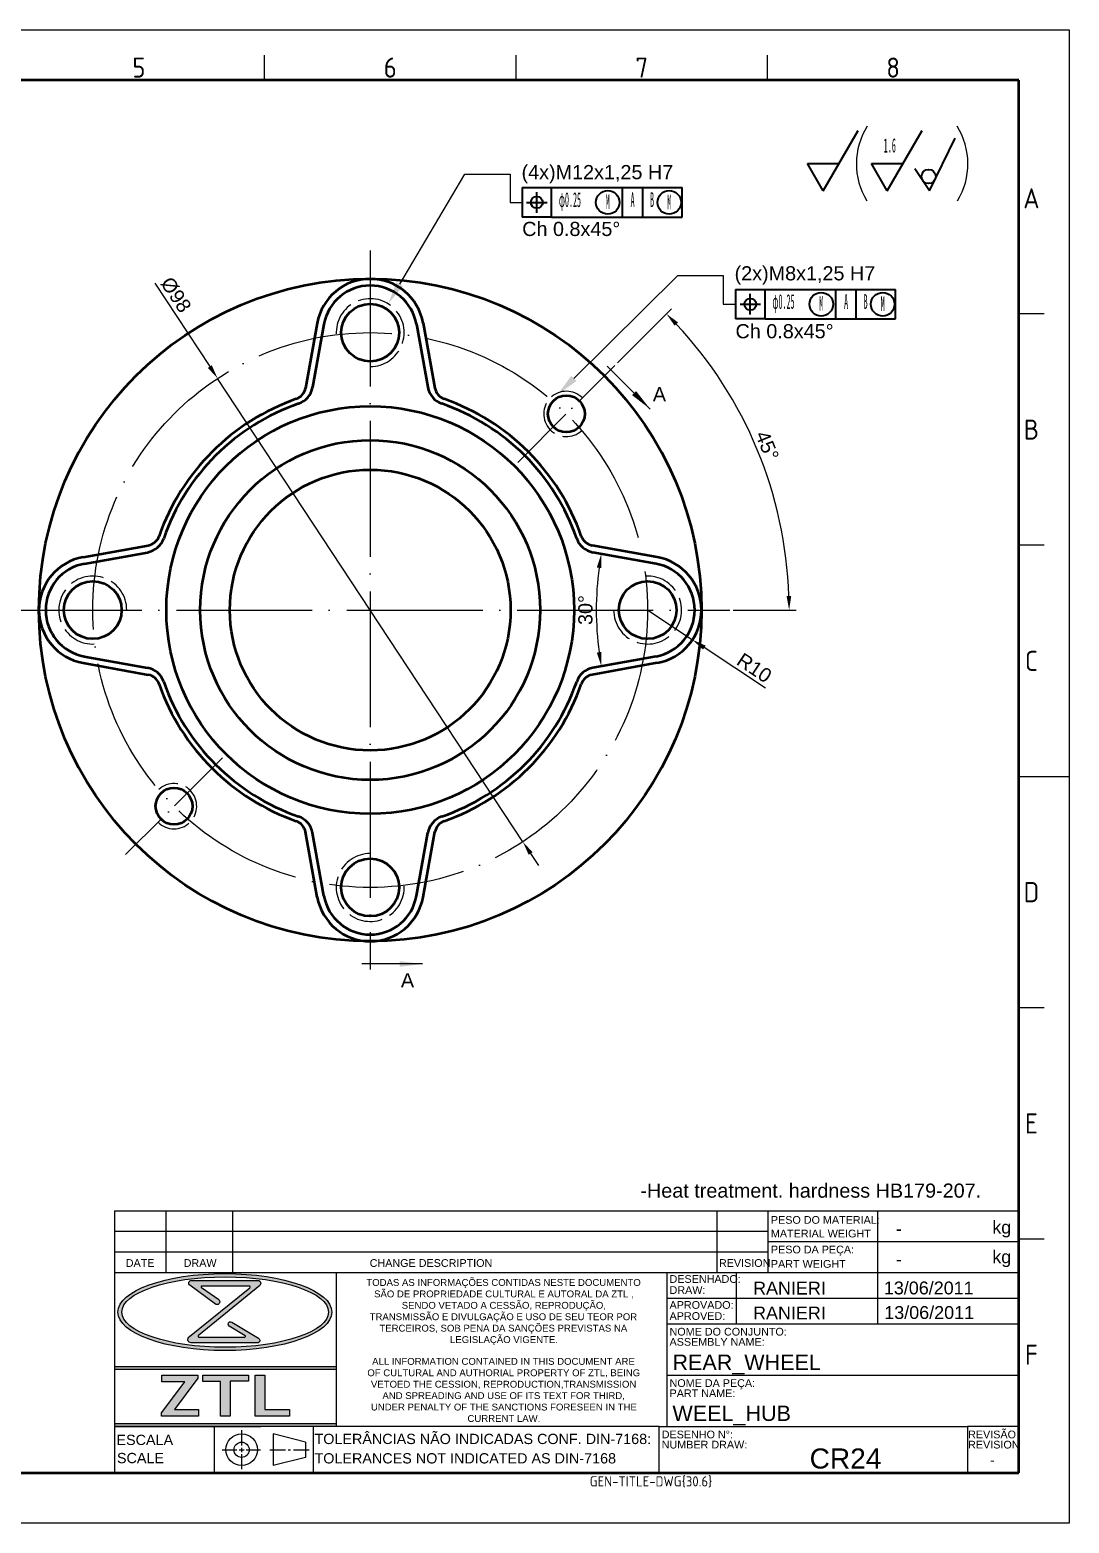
# Model space of a CAD drawing. Header units: millimetres. Extents: x 2217 to 2590, y 1108 to 1371.
# Drawn here: x 2406.6 to 2590.2, y 1107.7 to 1371.4 of the extents above; entities that cross this region are included whole.
import ezdxf
from ezdxf import colors
from ezdxf.entities.mleader import LeaderData, LeaderLine
from ezdxf.enums import TextEntityAlignment as Align
from ezdxf.math import Vec2, Vec3

# ---------------------------------------------------------------- set-up
doc = ezdxf.new("R2010")
doc.units = ezdxf.units.MM
doc.linetypes.add('ACAD_ISO02W100', pattern=[15, 12, -3])
doc.linetypes.add('ACAD_ISO04W100', pattern=[30, 24, -3, 0, -3])
for name, color, linetype, lineweight in [('AM_0', 7, 'Continuous', 50), ('AM_8', 1, 'Continuous', 25), ('AM_BOR', 7, 'Continuous', 50), ('CAXA0', 7, 'Continuous', 70), ('CAXA3', 7, 'Continuous', 25), ('CAXA4', 3, 'Continuous', 25)]:
    doc.layers.add(name, color=color, linetype=linetype, lineweight=lineweight)
doc.styles.add('ACISOTS', font='isocp.shx', dxfattribs={"height": 1})
doc.styles.get("Standard").update_dxf_attribs({"font": 'arial.ttf'})
doc.styles.add('UserTxtStyle1', font='', dxfattribs={"width": 0.4})
doc.styles.add('UserTxtStyle3', font='', dxfattribs={"width": 0.4})
doc.styles.get('UserTxtStyle1').set_extended_font_data('FangSong_GB2312')
doc.styles.get('UserTxtStyle3').set_extended_font_data('FangSong_GB2312')
doc.dimstyles.new('ISO-25', dxfattribs={"dimtxt": 2.5, "dimasz": 2.5, "dimexe": 1.25, "dimexo": 0.625, "dimtad": 1, "dimtxsty": 'Standard', "dimcen": 2.5, "dimadec": 0, "dimazin": 0, "dimtfac": 1, "dimtmove": 0, "dimatfit": 3, "dimfxl": 1, "dimarcsym": 0})

# ---------------------------------------------------------------- blocks, each defined once
blk = doc.blocks.new('A3 ZTL')
for p, q in [((401.17, 280.82), (19.57, 280.82)), ((401.17, 9.78), (401.17, 280.82)), ((19.57, 9.78), (401.17, 9.78))]:
    blk.add_line(p, q)
at = {"layer": 'AM_BOR', "color": 135, "lineweight": 25}
for p, q in [((0, 290.61), (410.96, 290.61)), ((410.96, 290.61), (410.96, 0)), ((254.4, 280.82), (254.4, 285.71)), ((303.33, 280.82), (303.33, 285.71)), ((352.25, 280.82), (352.25, 285.71)), ((406.07, 235.32), (401.17, 235.32)), ((406.07, 190.31), (401.17, 190.31)), ((401.17, 145.3), (410.96, 145.3)), ((406.07, 100.29), (401.17, 100.29)), ((406.07, 55.28), (401.17, 55.28)), ((410.96, 0), (0, 0))]:
    blk.add_line(p, q, dxfattribs=at)
at = {"layer": 'AM_BOR', "color": 135, "lineweight": 25, "style": 'ACISOTS'}
for s, p in [('5', (229.94, 283.27)), ('6', (278.86, 283.27)), ('7', (327.79, 283.27)), ('8', (376.71, 283.27)), ('A', (403.62, 257.83)), ('B', (403.62, 212.82)), ('C', (403.62, 167.81)), ('D', (403.62, 122.8)), ('E', (403.62, 77.79)), ('F', (403.62, 32.78))]:
    blk.add_text(s, height=3.91, dxfattribs=at).set_placement(p, align=Align.MIDDLE)
blk = doc.blocks.new('*D57')
at = {"color": 0, "lineweight": -2}
for p, q in [((2510.39, 1312.59), (2519.94, 1322.14)), ((2530.87, 1268.95), (2541.98, 1268.95))]:
    blk.add_line(p, q, dxfattribs=at)
blk.add_arc((2466.75, 1268.95), 73.98, 1.9364, 43.0636, dxfattribs=at)
at = {"color": 0}
for points in [[(2520.5, 1319.17), (2521.1, 1319.75), (2519.06, 1321.26)], [(2541.1, 1271.45), (2540.27, 1271.44), (2540.73, 1268.95)]]:
    blk.add_solid(points, dxfattribs=at)
at = {"layer": 'Defpoints', "color": 0}
for p in [(2509.95, 1312.15), (2492.83, 1295.03), (2538.2, 1288.09), (2282.02, 1268.95), (2530.25, 1268.95)]:
    blk.add_point(p, dxfattribs=at)
at = {"color": 0, "insert": (2536.85, 1297.98), "char_height": 2.5, "attachment_point": 5, "rotation": 292.5}
blk.add_mtext('45°', dxfattribs=at)
blk = doc.blocks.new('*D58')
at = {"color": 0, "lineweight": -2}
for p, q in [((2428.71, 1326.69), (2438.42, 1311.95)), ((2493.7, 1228.03), (2439.8, 1309.86)), ((2495.07, 1225.95), (2496.45, 1223.86))]:
    blk.add_line(p, q, dxfattribs=at)
at = {"color": 0}
for points in [[(2438.77, 1312.18), (2438.07, 1311.72), (2439.8, 1309.86)], [(2495.42, 1226.18), (2494.73, 1225.72), (2493.7, 1228.03)]]:
    blk.add_solid(points, dxfattribs=at)
at = {"layer": 'Defpoints', "color": 0}
for p in [(2439.8, 1309.86), (2493.7, 1228.03)]:
    blk.add_point(p, dxfattribs=at)
at = {"color": 0, "insert": (2432.44, 1324.62), "char_height": 2.5, "attachment_point": 5, "rotation": 303.3743}
blk.add_mtext('%%C98', dxfattribs=at)
blk = doc.blocks.new('*D59')
at = {"color": 0, "lineweight": -2}
for p, q in [((2515.75, 1268.95), (2523.66, 1263.69)), ((2536.53, 1255.15), (2525.75, 1262.31))]:
    blk.add_line(p, q, dxfattribs=at)
at = {"color": 0}
blk.add_solid([(2525.98, 1262.66), (2525.52, 1261.96), (2523.66, 1263.69)], dxfattribs=at)
at = {"layer": 'Defpoints', "color": 0}
for p in [(2515.75, 1268.95), (2523.66, 1263.69)]:
    blk.add_point(p, dxfattribs=at)
at = {"color": 0, "insert": (2534.58, 1258.73), "char_height": 2.5, "attachment_point": 5, "rotation": 326.4273}
blk.add_mtext('R10', dxfattribs=at)
blk = doc.blocks.new('*D60')
at = {"color": 0, "lineweight": -2}
blk.add_arc((2562.41, 1268.95), 55.74, 172.3128, 187.6872, dxfattribs=at)
at = {"color": 0}
for points in [[(2506.76, 1276.47), (2507.58, 1276.34), (2507.56, 1278.87)], [(2507.58, 1261.56), (2506.76, 1261.43), (2507.56, 1259.02)]]:
    blk.add_solid(points, dxfattribs=at)
at = {"layer": 'Defpoints', "color": 0}
for p in [(2506.08, 1279.14), (2517.23, 1277.12), (2506.77, 1272.27), (2517.23, 1260.77), (2506.08, 1258.75)]:
    blk.add_point(p, dxfattribs=at)
at = {"color": 0, "insert": (2504.76, 1268.95), "char_height": 2.5, "attachment_point": 5, "rotation": 90}
blk.add_mtext('30%%d', dxfattribs=at)
blk = doc.blocks.new('CAXBLOCK36', base_point=(128.71, 82.65))
at = {"layer": 'CAXA4', "color": 0, "linetype": 'Continuous', "lineweight": 35}
for p, q in [((128.71, 82.65), (135.06, 93.65)), ((128.71, 82.65), (125.83, 87.65)), ((125.83, 87.65), (131.6, 87.65))]:
    blk.add_line(p, q, dxfattribs=at)
at = {"layer": 'CAXA4', "color": 0, "linetype": 'Continuous', "lineweight": 25, "insert": (128.05, 92.23), "char_height": 2.6, "attachment_point": 1, "style": 'UserTxtStyle3'}
blk.add_mtext('\\fFangSong_GB2312|b0|i0|p34;1.6', dxfattribs=at)
blk = doc.blocks.new('CAXBLOCK51', base_point=(-60.7, -18.44))
at = {"layer": 'CAXA4', "color": 0, "linetype": 'Continuous', "lineweight": 35}
for q in [(-70.29, -13.74), (-64.73, -21.15)]:
    blk.add_line((-60.7, -18.44), q, dxfattribs=at)
blk.add_circle((-63.3, -18.62), 1.3, dxfattribs=at)

msp = doc.modelspace()

# ---------------------------------------------------------------- hatches: boundary and pattern name
h = msp.add_hatch(color=0)
h.paths.add_polyline_path([(2460.728, 1135.355), (2421.572, 1135.355), (2421.572, 1134.807), (2460.728, 1134.807)])
h.paths.add_polyline_path([(2460.728, 1125.284), (2421.572, 1125.284), (2421.572, 1124.736), (2460.728, 1124.736)])
at = {"layer": 'AM_8'}
h = msp.add_hatch(color=0, dxfattribs=at)
edge = h.paths.add_edge_path()
edge.add_ellipse((2441.081, 1144.963), major_axis=(18.891, 0), ratio=0.3599074, start_angle=191.45916, end_angle=452.8175)
edge.add_ellipse((2441.081, 1144.963), major_axis=(18.891, 0), ratio=0.3599074, start_angle=92.8175, end_angle=191.45916)
edge = h.paths.add_edge_path(flags=16)
edge.add_ellipse((2441.139, 1144.963), major_axis=(18.25, 0), ratio=0.3406642, start_angle=93.06698, end_angle=371.45916)
edge.add_ellipse((2441.139, 1144.963), major_axis=(18.25, 0), ratio=0.3406642, start_angle=11.45916, end_angle=93.06698)
h = msp.add_hatch(color=0, dxfattribs=at)
edge = h.paths.add_edge_path()
edge.add_line((2445.483, 1149.271), (2434.85, 1140.659))
edge.add_arc((2435.133, 1140.129), 0.601, 118.14094, 270)
edge.add_line((2435.133, 1139.528), (2446.827, 1139.528))
edge.add_arc((2446.812, 1139.971), 0.443, 271.96853, 418.91083)
edge.add_line((2447.041, 1140.35), (2442.306, 1143.206))
edge.add_arc((2442.082, 1142.838), 0.431, 58.66819, 238.80525)
edge.add_line((2441.858, 1142.469), (2444.687, 1140.756))
edge.add_arc((2444.624, 1140.667), 0.109, -90, 54.65447, ccw=False)
edge.add_line((2444.624, 1140.559), (2436.474, 1140.559))
edge.add_arc((2436.498, 1140.708), 0.151, 129.23635, 260.82262, ccw=False)
edge.add_line((2436.403, 1140.825), (2447.229, 1149.667))
edge.add_arc((2446.947, 1150.055), 0.48, 306.0702, 450)
edge.add_line((2446.947, 1150.535), (2435.206, 1150.535))
edge.add_arc((2435.188, 1150.07), 0.465, 87.72721, 233.74708)
edge.add_line((2434.913, 1149.695), (2439.422, 1146.388))
edge.add_arc((2439.714, 1146.767), 0.478, 232.47139, 414.7334)
edge.add_line((2439.989, 1147.157), (2436.951, 1149.306))
edge.add_arc((2437.011, 1149.422), 0.131, 90, 242.52347, ccw=False)
edge.add_line((2437.011, 1149.552), (2445.408, 1149.552))
edge.add_arc((2445.383, 1149.395), 0.16, -50.99642, 80.76554, ccw=False)
for points in [[(2429.919, 1127.142), (2429.919, 1126.598), (2436.447, 1126.598), (2436.447, 1127.746), (2432.216, 1127.746), (2436.326, 1133.305), (2436.326, 1133.848), (2429.979, 1133.848), (2429.979, 1132.64), (2433.999, 1132.64)], [(2437.173, 1132.7), (2440.316, 1132.7), (2440.316, 1126.598), (2442.038, 1126.598), (2442.038, 1132.761), (2445.272, 1132.761), (2445.272, 1133.848), (2437.173, 1133.848)], [(2452.526, 1126.568), (2452.526, 1127.746), (2448.144, 1127.746), (2448.144, 1133.848), (2446.451, 1133.848), (2446.451, 1126.568)]]:
    msp.add_hatch(color=0, dxfattribs=at).paths.add_polyline_path(points)
at = {"layer": 'CAXA0', "linetype": 'Continuous', "lineweight": 25}
for points in [[(2516.192, 1304.434), (2513.707, 1307.608), (2513.002, 1306.899)], [(2475.979, 1206.447), (2471.977, 1206.933), (2471.981, 1205.933)]]:
    msp.add_hatch(color=256, dxfattribs=at).paths.add_polyline_path(points, flags=0)

# ---------------------------------------------------------------- linework, layer by layer
at = {"color": 0}
for p, q in [((2491.474, 1345.926), (2491.474, 1340.946)), ((2529.094, 1328.055), (2529.094, 1322.956))]:
    msp.add_line(p, q, dxfattribs=at)
at = {"linetype": 'ACAD_ISO04W100'}
for p, q in [((2466.748, 1332.447), (2466.748, 1205.447)), ((2282.017, 1268.947), (2530.248, 1268.947))]:
    msp.add_line(p, q, dxfattribs=at)
at = {"linetype": 'ACAD_ISO04W100', "ltscale": 0.5}
for p, q in [((2492.833, 1295.032), (2509.947, 1312.145)), ((2440.663, 1242.862), (2423.55, 1225.748))]:
    msp.add_line(p, q, dxfattribs=at)
for p, q in [((2516.174, 1304.452), (2508.607, 1312.02)), ((2475.954, 1206.447), (2465.252, 1206.447))]:
    msp.add_line(p, q)
at = {"lineweight": 50}
for centre, radius in [((2466.748, 1268.947), 58.5), ((2466.748, 1317.937), 5.1), ((2501.39, 1303.588), 3.25), ((2466.748, 1268.947), 36), ((2466.748, 1268.947), 30), ((2466.748, 1268.947), 24.789), ((2417.757, 1268.947), 5.1), ((2515.739, 1268.947), 5.1), ((2432.106, 1234.305), 3.25), ((2466.748, 1219.956), 5.1)]:
    msp.add_circle(centre, radius, dxfattribs=at)
at = {"linetype": 'ACAD_ISO04W100'}
msp.add_circle((2466.748, 1268.947), 48.991, dxfattribs=at)
at = {"color": 0}
msp.add_arc((2565.115, 1347.76), 12.514, 147.80757, 211.52515, dxfattribs=at)
msp.add_arc((2559.781, 1347.76), 12.514, 328.47485, 32.19243)
at = {"linetype": 'ACAD_ISO02W100', "ltscale": 0.5}
for centre, radius, start, end in [((2466.748, 1317.937), 6, 270, 183.51075), ((2501.39, 1303.588), 4, 45, 312.66031), ((2417.757, 1268.947), 6, 0, 273.51075), ((2515.739, 1268.947), 6, 180, 93.51075), ((2432.106, 1234.305), 4, 225, 132.66031), ((2466.748, 1219.956), 6, 90, 3.51075)]:
    msp.add_arc(centre, radius, start, end, dxfattribs=at)
at = {"layer": 'AM_8', "color": 0}
for p, q in [((2421.572, 1162.851), (2581.292, 1162.851)), ((2421.572, 1162.851), (2421.572, 1116.568)), ((2430.647, 1162.851), (2430.647, 1151.961)), ((2442.444, 1162.851), (2442.444, 1151.961)), ((2527.974, 1162.851), (2527.974, 1151.961)), ((2537.049, 1151.961), (2537.049, 1162.851)), ((2556.336, 1162.851), (2556.336, 1157.406)), ((2581.292, 1116.568), (2581.292, 1162.851)), ((2537.049, 1159.221), (2421.572, 1159.221)), ((2421.572, 1155.591), (2537.049, 1155.591)), ((2537.049, 1157.406), (2581.292, 1157.406)), ((2556.336, 1157.406), (2556.336, 1151.961)), ((2421.572, 1151.961), (2517.767, 1151.961)), ((2435.206, 1150.535), (2446.947, 1150.535)), ((2460.728, 1151.961), (2460.728, 1124.736)), ((2517.767, 1151.961), (2581.292, 1151.961)), ((2519.152, 1151.961), (2519.152, 1134.718)), ((2531.379, 1151.961), (2531.379, 1142.886)), ((2556.336, 1151.961), (2556.336, 1142.886)), ((2519.152, 1147.423), (2581.292, 1147.423)), ((2519.152, 1142.886), (2581.292, 1142.886)), ((2421.572, 1135.355), (2460.728, 1135.355)), ((2460.728, 1134.807), (2421.572, 1134.807)), ((2519.152, 1134.718), (2519.152, 1124.736)), ((2429.919, 1127.142), (2433.999, 1132.64)), ((2429.979, 1132.64), (2429.979, 1133.848)), ((2429.979, 1133.848), (2436.326, 1133.848)), ((2433.999, 1132.64), (2429.979, 1132.64)), ((2436.326, 1133.305), (2432.216, 1127.746)), ((2436.326, 1133.848), (2436.326, 1133.305)), ((2437.173, 1132.7), (2437.173, 1133.848)), ((2437.173, 1133.848), (2445.272, 1133.848)), ((2440.316, 1132.7), (2437.173, 1132.7)), ((2440.316, 1126.598), (2440.316, 1132.7)), ((2442.038, 1132.761), (2442.038, 1126.598)), ((2445.272, 1132.761), (2442.038, 1132.761)), ((2445.272, 1133.848), (2445.272, 1132.761)), ((2446.451, 1126.568), (2446.451, 1133.848)), ((2446.451, 1133.848), (2448.144, 1133.848)), ((2448.144, 1133.848), (2448.144, 1127.746)), ((2519.152, 1133.811), (2581.292, 1133.811)), ((2429.919, 1126.598), (2429.919, 1127.142)), ((2436.447, 1126.598), (2429.919, 1126.598)), ((2432.216, 1127.746), (2436.447, 1127.746)), ((2436.447, 1127.746), (2436.447, 1126.598)), ((2442.038, 1126.598), (2440.316, 1126.598)), ((2452.526, 1126.568), (2446.451, 1126.568)), ((2448.144, 1127.746), (2452.526, 1127.746)), ((2452.526, 1127.746), (2452.526, 1126.568)), ((2421.572, 1125.284), (2460.728, 1125.284)), ((2421.572, 1124.736), (2447.424, 1124.736)), ((2517.767, 1124.736), (2421.572, 1124.736)), ((2461.83, 1124.736), (2421.572, 1124.736)), ((2439.209, 1124.736), (2439.209, 1116.568)), ((2444.044, 1124.081), (2444.044, 1121.388)), ((2456.685, 1124.736), (2456.685, 1116.568)), ((2517.767, 1116.568), (2517.767, 1124.736)), ((2517.767, 1124.736), (2572.217, 1124.736)), ((2581.292, 1124.736), (2572.217, 1124.736)), ((2572.217, 1124.736), (2572.217, 1116.568)), ((2444.044, 1121.014), (2444.044, 1120.209)), ((2455.326, 1121.998), (2449.617, 1123.446)), ((2449.617, 1123.446), (2449.617, 1117.858)), ((2455.326, 1121.998), (2455.326, 1119.306)), ((2440.632, 1120.652), (2443.194, 1120.652)), ((2443.582, 1120.652), (2444.484, 1120.652)), ((2444.044, 1119.849), (2444.044, 1117.223)), ((2444.831, 1120.652), (2447.377, 1120.652)), ((2448.995, 1120.652), (2451.802, 1120.652)), ((2455.326, 1119.306), (2449.617, 1117.858)), ((2452.234, 1120.652), (2452.686, 1120.652)), ((2453.208, 1120.652), (2455.988, 1120.652)), ((2421.572, 1116.568), (2581.292, 1116.568))]:
    msp.add_line(p, q, dxfattribs=at)
msp.add_lwpolyline([(2435.206, 1150.535), (2446.947, 1150.535, -0.7260746), (2447.229, 1149.667), (2436.403, 1140.825, 0.646844), (2436.474, 1140.559), (2444.624, 1140.559, 0.7309147), (2444.687, 1140.756), (2441.858, 1142.469, -1.0011968), (2442.306, 1143.206), (2447.041, 1140.35, -0.7463434), (2446.827, 1139.528), (2435.133, 1139.528, -0.7802957), (2434.85, 1140.659), (2445.483, 1149.271, 0.6479319), (2445.408, 1149.552), (2437.011, 1149.552, 0.7849705), (2436.951, 1149.306), (2439.989, 1147.157, -1.0199372), (2439.422, 1146.388), (2434.913, 1149.695, -0.7400952), (2435.206, 1150.535, -0.2577936)], format="xyb", dxfattribs=at)
for radius in [2.794, 1.346]:
    msp.add_circle((2444.044, 1120.652), radius, dxfattribs=at)
for centre, major_axis, ratio in [((2441.081, 1144.963), (-18.891, 0), 0.3599074), ((2441.139, 1144.963), (-18.25, 0), 0.3406642)]:
    msp.add_ellipse(centre, major_axis=major_axis, ratio=ratio, dxfattribs=at)
at = {"layer": 'CAXA3', "linetype": 'Continuous', "lineweight": 50}
for p, q in [((2457.401, 1319.642), (2455.319, 1308.138)), ((2458.574, 1319.431), (2456.556, 1308.283)), ((2474.923, 1319.431), (2476.94, 1308.283)), ((2476.096, 1319.642), (2478.177, 1308.138)), ((2416.052, 1278.294), (2427.556, 1280.376)), ((2416.264, 1277.121), (2427.412, 1279.139)), ((2517.444, 1278.294), (2505.94, 1280.376)), ((2517.233, 1277.121), (2506.084, 1279.139)), ((2416.264, 1260.772), (2427.412, 1258.755)), ((2517.233, 1260.772), (2506.084, 1258.755)), ((2416.052, 1259.599), (2427.556, 1257.517)), ((2517.444, 1259.599), (2505.94, 1257.517)), ((2457.401, 1218.251), (2455.319, 1229.755)), ((2458.574, 1218.462), (2456.556, 1229.611)), ((2474.923, 1218.462), (2476.94, 1229.611)), ((2476.096, 1218.251), (2478.177, 1229.755))]:
    msp.add_line(p, q, dxfattribs=at)
for centre, radius, start, end in [((2466.748, 1317.947), 9.5, 10.22215, 169.77785), ((2466.748, 1317.947), 8.308, 10.22215, 169.77785), ((2452.859, 1308.584), 2.5, 289.31109, 349.74285), ((2452.866, 1308.95), 3.75, 289.13789, 349.74286), ((2480.63, 1308.95), 3.75, 190.25714, 250.86211), ((2480.637, 1308.584), 2.5, 190.25703, 250.68922), ((2466.748, 1268.947), 39.5, 109.31098, 160.68902), ((2466.748, 1268.947), 39.5, 19.31098, 70.68902), ((2466.748, 1268.947), 38.594, 109.13778, 160.86221), ((2466.748, 1268.947), 38.594, 19.13778, 70.86222), ((2427.111, 1282.836), 2.5, 280.25709, 340.68906), ((2506.385, 1282.836), 2.5, 199.31109, 259.74285), ((2426.745, 1282.829), 3.75, 280.25707, 340.86232), ((2506.752, 1282.829), 3.75, 199.13778, 259.74289), ((2417.748, 1268.947), 9.5, 100.22215, 259.77785), ((2417.748, 1268.947), 8.308, 100.22215, 259.77785), ((2515.748, 1268.947), 8.308, 280.22215, 79.77785), ((2515.748, 1268.947), 9.5, 280.22215, 79.77785), ((2426.745, 1255.064), 3.75, 19.13778, 79.74289), ((2506.752, 1255.064), 3.75, 100.25707, 160.86232), ((2427.111, 1255.057), 2.5, 19.31094, 79.74291), ((2466.748, 1268.947), 39.5, 199.31098, 250.68903), ((2466.748, 1268.947), 38.594, 199.13778, 250.86222), ((2466.748, 1268.947), 38.594, 289.13778, 340.86221), ((2466.748, 1268.947), 39.5, 289.31098, 340.68902), ((2506.385, 1255.057), 2.5, 100.25703, 160.68922), ((2452.859, 1229.31), 2.5, 10.2572, 70.68876), ((2452.866, 1228.943), 3.75, 10.25714, 70.86211), ((2480.63, 1228.943), 3.75, 109.13789, 169.74286), ((2480.637, 1229.31), 2.5, 109.31109, 169.74285), ((2466.748, 1219.947), 8.308, 190.22215, 349.77785), ((2466.748, 1219.947), 9.5, 190.22215, 349.77785)]:
    msp.add_arc(centre, radius, start, end, dxfattribs=at)
at = {"layer": 'CAXA4', "color": 0, "linetype": 'Continuous', "lineweight": 35}
for p, q in [((2546.755, 1342.993), (2552.903, 1353.641)), ((2546.755, 1342.993), (2543.961, 1347.833)), ((2543.961, 1347.833), (2549.55, 1347.833)), ((2493.57, 1343.546), (2498.77, 1343.546)), ((2493.57, 1343.546), (2493.57, 1338.346)), ((2496.17, 1339.126), (2496.17, 1342.766)), ((2498.77, 1338.346), (2498.77, 1343.546)), ((2498.77, 1343.546), (2521.822, 1343.546)), ((2511.297, 1338.346), (2511.297, 1343.546)), ((2514.869, 1338.346), (2514.869, 1343.546)), ((2521.822, 1338.346), (2521.822, 1343.546)), ((2494.35, 1340.946), (2497.99, 1340.946)), ((2498.77, 1338.346), (2493.57, 1338.346)), ((2498.77, 1338.346), (2521.822, 1338.346)), ((2531.271, 1325.556), (2536.471, 1325.556)), ((2531.271, 1325.556), (2531.271, 1320.356)), ((2533.871, 1321.136), (2533.871, 1324.776)), ((2536.471, 1320.356), (2536.471, 1325.556)), ((2536.471, 1325.556), (2559.523, 1325.556)), ((2548.998, 1320.356), (2548.998, 1325.556)), ((2552.571, 1320.356), (2552.571, 1325.556)), ((2559.523, 1320.356), (2559.523, 1325.556)), ((2532.051, 1322.956), (2535.691, 1322.956)), ((2536.471, 1320.356), (2531.271, 1320.356)), ((2536.471, 1320.356), (2559.523, 1320.356))]:
    msp.add_line(p, q, dxfattribs=at)
at = {"layer": 'CAXA4', "color": 0, "linetype": 'Continuous', "lineweight": 25}
for p, q in [((2491.474, 1340.946), (2493.57, 1340.946)), ((2529.094, 1322.956), (2531.271, 1322.956))]:
    msp.add_line(p, q, dxfattribs=at)
at = {"layer": 'CAXA4', "color": 0, "linetype": 'Continuous', "lineweight": 35}
for centre, radius in [((2508.697, 1340.946), 2.08), ((2519.556, 1340.946), 2.08), ((2496.17, 1340.946), 1.04), ((2533.871, 1322.956), 1.04), ((2546.398, 1322.956), 2.08), ((2557.257, 1322.956), 2.08)]:
    msp.add_circle(centre, radius, dxfattribs=at)

# ---------------------------------------------------------------- block references
at = {"layer": 'AM_0', "color": 0, "lineweight": 0, "xscale": 0.9075000000000002, "yscale": 0.9075000000000002, "zscale": 0.9075000000000002}
msp.add_blockref('A3 ZTL', (2217.226, 1107.689), dxfattribs=at)
at = {"layer": 'CAXA4', "color": 0, "linetype": 'Continuous', "lineweight": 25, "xscale": 0.9680000000000002, "yscale": 0.9680000000000002, "zscale": 0.9680000000000002}
msp.add_blockref('CAXBLOCK36', (2558.063, 1342.993), dxfattribs=at)
at = {"layer": 'CAXA4', "color": 0, "linetype": 'Continuous', "lineweight": 25, "xscale": 0.9680000000000002, "yscale": 0.9680000000000002, "zscale": 0.9680000000000002, "rotation": 270}
msp.add_blockref('CAXBLOCK51', (2565.524, 1342.993), dxfattribs=at)

# ---------------------------------------------------------------- texts
at = {"color": 0, "attachment_point": 1}
for s, width, insert, char_height in [('Ch 0.8x45%%D', 40.20612, (2493.59, 1337.508), 2.5), ('\\pi-0.030453;TODAS AS INFORMAÇÕES CONTIDAS NESTE DOCUMENTO \\P\\pi1.3368;SÃO DE PROPRIEDADE CULTURAL E AUTORAL DA ZTL , \\P\\pi6.2214;SENDO VETADO A CESSÃO, REPRODUÇÃO, \\P\\pi0.5502;TRANSMISSÃO E DIVULGAÇÃO E USO DE SEU TEOR POR \\P\\pi2.2748;TERCEIROS, SOB PENA DA SANÇÕES PREVISTAS NA \\P\\pi14.743;LEGISLAÇÃO VIGENTE.', 48.28462, (2466.099, 1150.795), 1.21), ('\\pi0.99054;ALL INFORMATION CONTAINED IN THIS DOCUMENT ARE \\P\\pi0.14494;OF CULTURAL AND AUTHORIAL PROPERTY OF ZTL, BEING  \\P\\pi0.78254;VETOED THE CESSION, REPRODUCTION,TRANSMISSION \\P\\pi2.8043;AND SPREADING AND USE OF ITS TEXT FOR THIRD, \\P\\pi0.77387;UNDER PENALTY OF THE SANCTIONS FORESEEN IN THE \\P\\pi17.825;CURRENT LAW.', 48.28462, (2466.099, 1136.862), 1.21)]:
    msp.add_mtext_dynamic_manual_height_columns(s, width=width, gutter_width=12.5, heights=[0], dxfattribs=dict(at, insert=insert, char_height=char_height))
at = {"char_height": 2.5, "attachment_point": 1}
for s, width, insert in [('Ch 0.8x45%%D', 40.20612, (2531.26, 1319.443)), ('A', 28.00005, (2516.661, 1308.313)), ('A', 28.00005, (2472.171, 1204.818))]:
    msp.add_mtext_dynamic_manual_height_columns(s, width=width, gutter_width=12.5, heights=[0], dxfattribs=dict(at, insert=insert))
at = {"insert": (2514.464, 1167.665), "char_height": 2.5, "width": 61.35624, "attachment_point": 1}
msp.add_mtext('-Heat treatment. hardness HB179-207.', dxfattribs=at)
at = {"layer": 'AM_8', "color": 0}
for s, height, p in [('PESO DO MATERIAL:', 1.36125, (2537.506, 1160.562)), ('kg', 2.2687, (2576.603, 1158.822)), ('MATERIAL WEIGHT', 1.36125, (2537.506, 1158.151)), ('PESO DA PEÇA:', 1.36125, (2537.506, 1155.33)), ('kg', 2.2687, (2576.603, 1153.588)), ('DATE', 1.3613, (2423.582, 1152.95)), ('DRAW', 1.3613, (2433.808, 1152.95)), ('CHANGE DESCRIPTION', 1.36125, (2466.654, 1152.95)), ('REVISION', 1.3613, (2528.334, 1152.95)), ('PART WEIGHT', 1.36125, (2537.506, 1152.79)), ('DESENHADO:', 1.3613, (2519.609, 1150.128)), ('DRAW:', 1.3613, (2519.609, 1148.17)), ('APROVADO:', 1.3613, (2519.609, 1145.544)), ('APROVED:', 1.3613, (2519.609, 1143.586)), ('NOME DO CONJUNTO:', 1.36125, (2519.609, 1140.816)), ('ASSEMBLY NAME:', 1.36125, (2519.609, 1139.023)), ('NOME DA PEÇA:', 1.36125, (2519.609, 1131.741)), ('PART NAME:', 1.3613, (2519.609, 1129.948)), ('TOLERÂNCIAS NÃO INDICADAS CONF. DIN-7168:', 1.815, (2456.91, 1121.654)), ('DESENHO N%%d:', 1.36125, (2518.224, 1122.666)), ('REVISÃO', 1.3613, (2572.331, 1122.666)), ('ESCALA', 1.815, (2421.942, 1121.485)), ('NUMBER DRAW:', 1.36125, (2518.224, 1120.873)), ('REVISION', 1.3613, (2572.331, 1120.873)), ('SCALE', 1.815, (2422.027, 1118.278)), ('TOLERANCES NOT INDICATED AS DIN-7168', 1.815, (2456.91, 1118.228))]:
    msp.add_text(s, height=height, dxfattribs=at).set_placement(p)
for p in [(2559.568, 1159.699), (2559.568, 1154.3)]:
    msp.add_attdef('-', text='', height=2.269, dxfattribs=at).set_placement(p, align=Align.MIDDLE_LEFT)
for tag, p, height in [('RANIERI', (2534.356, 1148.063), 2.269), ('13/06/2011', (2557.451, 1148.09), 2.269), ('RANIERI', (2534.354, 1143.672), 2.269), ('13/06/2011', (2557.524, 1143.748), 2.269), ('REAR_WHEEL', (2520.122, 1134.741), 2.723), ('WEEL_HUB', (2520.122, 1125.734), 2.723), ('CR24', (2544.346, 1117.328), 3.549)]:
    msp.add_attdef(tag, p, '', height=height, dxfattribs=at)
msp.add_attdef('-', text='', height=1.775, dxfattribs=at).set_placement((2576.626, 1118.827), align=Align.MIDDLE_CENTER)
at = {"layer": 'AM_8', "color": 0, "style": 'ACISOTS'}
msp.add_attdef('GEN-TITLE-DWG{30.6}', (2505.519, 1114.16), '', height=1.815, dxfattribs=at)
at = {"layer": 'CAXA4', "color": 0, "linetype": 'Continuous', "lineweight": 25, "char_height": 2.6, "attachment_point": 1, "style": 'UserTxtStyle1'}
for s, insert in [('\\fFangSong_GB2312|b0|i0|p34;φ0.25 ', (2500.07, 1342.727)), ('\\fFangSong_GB2312|b0|i0|p34;M', (2508.341, 1342.393)), ('\\fFangSong_GB2312|b0|i0|p34;A', (2512.727, 1342.727)), ('\\fFangSong_GB2312|b0|i0|p34;B', (2516.169, 1342.727)), ('\\fFangSong_GB2312|b0|i0|p34;M', (2519.199, 1342.327)), ('\\fFangSong_GB2312|b0|i0|p34;φ0.25 ', (2537.771, 1324.737)), ('\\fFangSong_GB2312|b0|i0|p34;M', (2546.042, 1324.403)), ('\\fFangSong_GB2312|b0|i0|p34;A', (2550.428, 1324.737)), ('\\fFangSong_GB2312|b0|i0|p34;B', (2553.871, 1324.737)), ('\\fFangSong_GB2312|b0|i0|p34;M', (2556.901, 1324.336))]:
    msp.add_mtext(s, dxfattribs=dict(at, insert=insert))

# ---------------------------------------------------------------- dimensions: what is measured, and where the dimension line sits
dim = msp.add_diameter_dim_2p(p1=(2493.698, 1228.035), p2=(2439.798, 1309.859), text='%%C98', dimstyle='ISO-25')
dim.commit()
dim.dimension.update_dxf_attribs({"geometry": '*D58', "text_midpoint": (2430.792, 1323.531), "dimtype": 163})
dim = msp.add_angular_dim_2l(base=(2538.205, 1288.093), line1=((2282.017, 1268.947), (2530.248, 1268.947)), line2=((2492.833, 1295.032), (2509.947, 1312.145)), dimstyle='ISO-25')
dim.commit()
dim.dimension.update_dxf_attribs({"geometry": '*D57', "text_midpoint": (2536.846, 1297.982)})
dim = msp.add_angular_dim_2l(base=(2506.765, 1272.271), line1=((2517.233, 1277.121), (2506.084, 1279.139)), line2=((2517.233, 1260.772), (2506.084, 1258.755)), text='30%%d', dimstyle='ISO-25')
dim.commit()
dim.dimension.update_dxf_attribs({"geometry": '*D60', "text_midpoint": (2504.764, 1268.947)})
dim = msp.add_radius_dim(center=(2515.748, 1268.947), mpoint=(2523.663, 1263.693), text='R10', dimstyle='ISO-25')
dim.commit()
dim.dimension.update_dxf_attribs({"geometry": '*D59', "text_midpoint": (2533.526, 1257.147), "dimtype": 164})

# ---------------------------------------------------------------- leaders
ml = msp.add_multileader_mtext('Standard')
ml.set_content('(4x)M12x1,25 H7', color=256)
ml.set_leader_properties()
ml.build(insert=Vec2(0, 0))
ctx = ml.context
ctx.base_point, ctx.char_height, ctx.plane_origin = Vec3(2491.474, 1345.926), 2.5, Vec3(2469.92, 1323.031)
notes = []
notes.append((ctx, [(0, (1, 1, 0), (2483.474, 1345.926), (1, 0), 8, [(0, [(2469.92, 1323.031)], 0, [])])]))
ctx.mtext.insert, ctx.mtext.flow_direction = Vec3(2493.474, 1347.544), 5
ml = msp.add_multileader_mtext('Standard')
ml.set_content('(2x)M8x1,25 H7', color=256)
ml.set_leader_properties()
ml.build(insert=Vec2(0, 0))
ctx = ml.context
ctx.base_point, ctx.char_height, ctx.plane_origin = Vec3(2529.094, 1328.055), 2.5, Vec3(2499.885, 1307.051)
notes.append((ctx, [(0, (1, 1, 0), (2521.094, 1328.055), (1, 0), 8, [(0, [(2499.885, 1307.051)], 0, [])])]))
ctx.mtext.insert, ctx.mtext.flow_direction = Vec3(2531.094, 1329.673), 5
for ctx, leaders in notes:
    for number, flags, end, landing, length, lines in leaders:
        leader = LeaderData()
        leader.index, (leader.has_last_leader_line, leader.has_dogleg_vector, leader.attachment_direction) = number, flags
        leader.last_leader_point, leader.dogleg_vector, leader.dogleg_length = Vec3(end), Vec3(landing), length
        for number, points, colour, breaks in lines:
            line = LeaderLine()
            line.index, line.vertices, line.color, line.breaks = number, Vec3.list(points), colors.encode_raw_color(colour), breaks
            leader.lines.append(line)
        ctx.leaders.append(leader)

doc.saveas('drawing.dxf')
